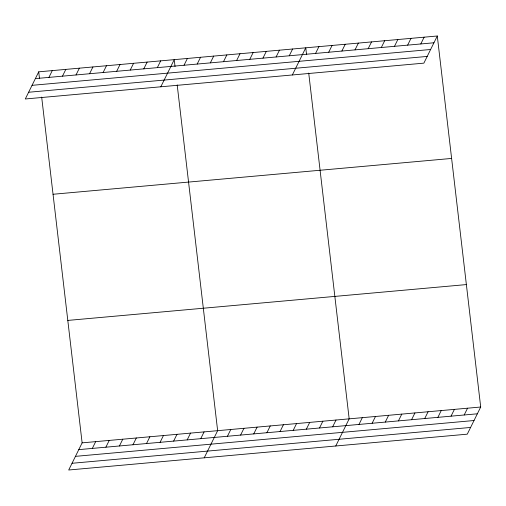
<?xml version="1.0" encoding="UTF-8"?>
<svg xmlns="http://www.w3.org/2000/svg" width="506" height="506" viewBox="0 0 506 506"><rect width="100%" height="100%" fill="white"/><g stroke="black" fill="none" stroke-linecap="round" stroke-linejoin="round"><path stroke-width="0.76" d="M38.722 71.827L25.3 98.98L423.876 63.142L437.292 35.996L38.722 71.827L39.525 78.715M48.918 77.386L52.27 70.606M62.472 76.172L65.824 69.392M76.02 74.951L79.372 68.171M89.575 73.731L92.927 66.956M103.129 72.516L106.475 65.736M116.677 71.295L120.03 64.515M130.232 70.075L133.578 63.301M143.78 68.86L147.132 62.08M157.334 67.64L160.68 60.859M160.813 86.792L174.235 59.645L175.038 66.533M184.039 65.242L187.384 58.462M197.188 64.06L200.54 57.279M210.344 62.877L213.69 56.096M223.494 61.694L226.846 54.914M236.65 60.511L239.996 53.731M249.8 59.328L253.152 52.548M262.956 58.146L266.308 51.365M41.675 97.082L82.124 442.858L68.708 470.004L467.278 434.173L480.7 407.02L437.292 35.996M276.105 56.963L279.457 50.183M92.326 448.417L95.678 441.637M289.261 55.78L292.613 49M105.88 447.196L109.226 440.416M292.348 74.97L305.763 47.817L306.566 54.705M119.429 445.982L122.781 439.202M315.567 53.415L318.919 46.634M132.983 444.761L136.329 437.981M328.717 52.232L332.069 45.451M146.531 443.541L149.884 436.76M341.873 51.049L345.225 44.269M160.086 442.326L163.432 435.546M355.022 49.866L358.375 43.092M173.634 441.105L176.986 434.325M368.178 48.684L371.53 41.909M187.188 439.885L190.541 433.111M381.328 47.501L384.68 40.727M394.484 46.318L397.836 39.544M200.737 438.67L204.089 431.89M407.64 45.142L410.986 38.361M204.222 457.822L217.643 430.669L177.189 84.894M420.79 43.959L424.142 37.178M227.441 436.267L230.793 429.486M240.597 435.084L243.949 428.304M253.746 433.901L257.099 427.127M266.902 432.719L270.255 425.944M280.052 431.536L283.404 424.762M293.208 430.359L296.56 423.579M306.364 429.177L309.71 422.396M319.514 427.994L322.866 421.213M332.67 426.811L336.016 420.031M335.75 446.001L349.172 418.848L308.717 73.073M358.975 424.445L362.321 417.665M372.125 423.263L375.477 416.482M385.281 422.08L388.627 415.299M398.431 420.897L401.783 414.117M411.587 419.714L414.933 412.934M424.736 418.532L428.089 411.751M437.892 417.349L441.238 410.568M451.042 416.166L454.394 409.386M464.198 414.983L467.544 408.203M35.369 78.607L433.946 42.776M32.049 85.331L430.619 49.493M28.621 92.256L427.197 56.425M53.041 194.266L451.618 158.435M67.804 320.418L466.374 284.581M82.124 442.858L480.7 407.02M78.778 449.632L477.348 413.8M75.451 456.355L474.027 420.524M72.029 463.281L470.605 427.45"/></g></svg>
